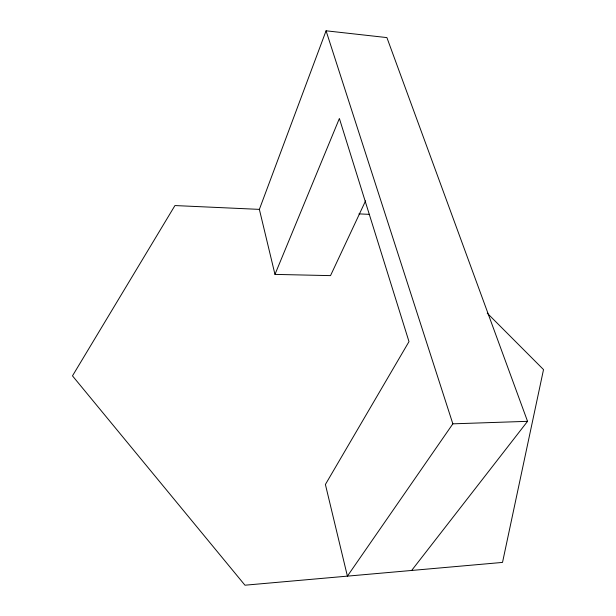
<?xml version="1.0" encoding="UTF-8"?>
<svg xmlns="http://www.w3.org/2000/svg" width="616" height="616" viewBox="0 0 616 616"><rect width="100%" height="100%" fill="white"/><g stroke="black" fill="none" stroke-linecap="round" stroke-linejoin="round"><path stroke-width="0.92" d="M365.573 200.855L330.522 275.622L274.975 274.397L259.367 209.378L326.072 30.8L386.902 37.591L527.55 421.329L411.65 570.455M274.975 274.397L339.385 118.488L408.993 341.618L325.402 484.476L347.401 576.137L452.852 423.839L326.072 30.8M452.852 423.839L527.55 421.329M259.367 209.378L174.944 205.559L72.48 375.86L244.96 585.2L502.517 562.416L543.52 369.592L487.241 313.167M358.951 213.883L369.492 214.36"/></g></svg>
